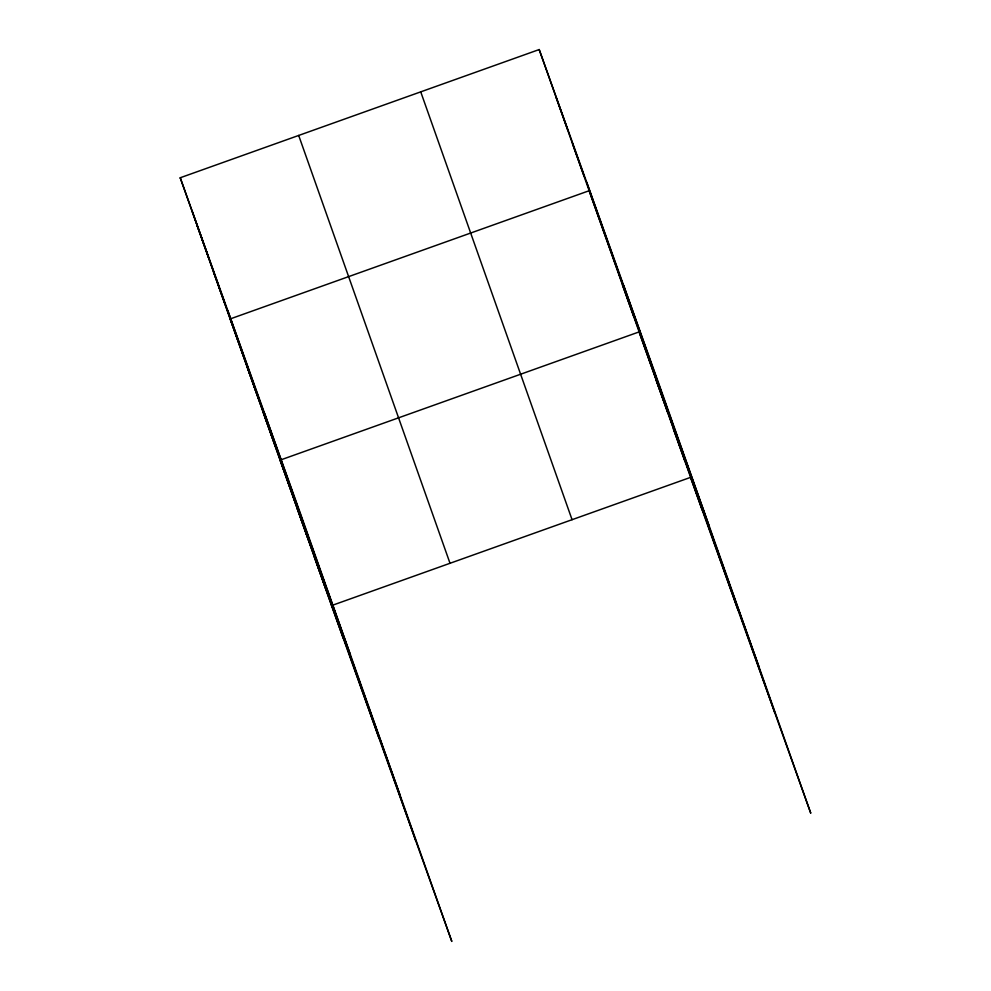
<?xml version="1.0" encoding="UTF-8"?>
<svg xmlns="http://www.w3.org/2000/svg" width="991" height="991" viewBox="0 0 991 991"><rect width="100%" height="100%" fill="white"/><g stroke="black" fill="none" stroke-linecap="round" stroke-linejoin="round"><path stroke-width="1.49" d="M180.226 177.761L539.191 49.55L659.449 385.412L810.774 813.239L690.516 477.389L331.551 605.588L451.809 941.45L300.484 513.611L180.226 177.761L331.551 605.588M555.84 96.61L567.546 129.326M572.488 143.67L584.195 176.386M709.383 526.593L589.137 190.73L230.16 318.941L350.418 654.803M622.422 284.863L634.141 317.566M759.329 667.773L639.071 331.923L280.106 460.134L400.352 795.984M656.215 380.408L667.934 413.123M673.372 428.892L685.078 461.608M196.875 224.821L208.581 257.536M213.511 271.881L225.23 304.596M246.809 366.001L258.515 398.716M263.457 413.074L275.164 445.777M297.25 508.618L308.969 541.321M314.407 557.103L326.113 589.818M623.624 285.371L774.962 713.198M586.722 182.294L738.047 610.134M539.191 49.55L702.235 510.092M420.729 91.853L572.067 519.693M298.687 135.445L450.013 563.284M264.659 413.581L415.985 841.409M227.757 310.505L379.082 738.345M191.932 210.464L343.27 638.303"/></g></svg>
